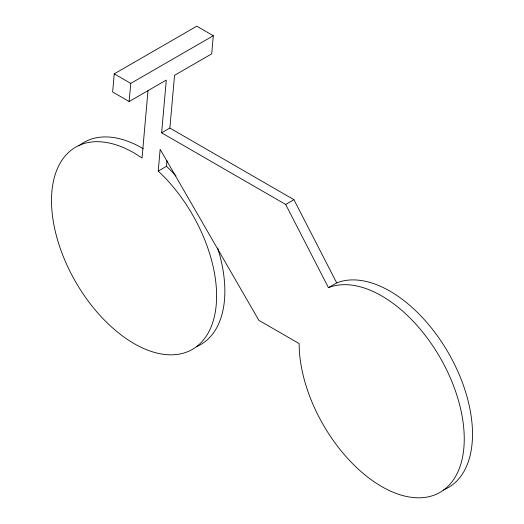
<?xml version="1.0" encoding="UTF-8"?>
<svg xmlns="http://www.w3.org/2000/svg" width="524" height="524" viewBox="0 0 524 524"><rect width="100%" height="100%" fill="white"/><g stroke="black" fill="none" stroke-linecap="round" stroke-linejoin="round"><path stroke-width="0.79" d="M161.621 132.827L169.874 128.059L174.544 75.318L211.696 53.867L213.301 35.73L196.788 26.2L114.239 73.858L112.634 91.995L129.146 101.532L166.291 80.08L161.621 132.827L285.672 204.452L328.45 287.656A116.741 67.4 60 0 1 455.395 390.839A116.741 67.4 60 0 1 400.814 495.003A116.741 67.4 60 0 1 299.145 343.58L258.863 320.321L160.161 149.36L158.235 171.086A116.741 67.4 60 0 1 196.009 347.019A116.741 67.4 60 0 1 58.826 244.086A116.741 67.4 60 0 1 134.046 152.936L142.037 157.999L147.991 90.796M129.146 101.532L130.751 83.395L213.301 35.73M175.953 175.874A116.741 67.4 60 0 0 166.488 166.318L166.986 160.685M158.235 171.086L166.488 166.318M285.672 204.452L293.931 199.683L336.703 282.888A116.741 67.4 60 0 1 452.933 361.206A116.741 67.4 60 0 1 443.442 489.96M328.45 287.656L336.703 282.888M114.239 73.858L130.751 83.395M169.874 128.059L293.931 199.683M143.288 148.75L142.305 148.174A116.741 67.4 60 0 0 78.816 145.914M217.65 248.042A116.741 67.4 60 0 1 196.513 346.678"/></g></svg>
